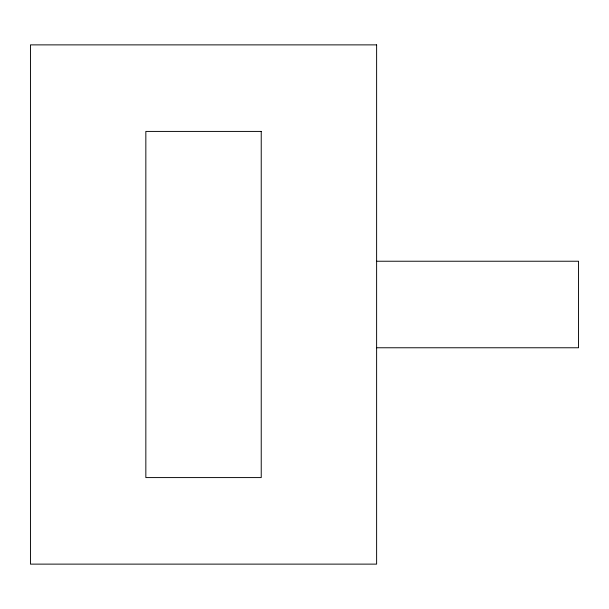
<?xml version="1.0" encoding="UTF-8"?>
<svg xmlns="http://www.w3.org/2000/svg" width="609" height="609" viewBox="0 0 609 609"><rect width="100%" height="100%" fill="white"/><g stroke="black" fill="none" stroke-linecap="round" stroke-linejoin="round"><path stroke-width="0.91" d="M376.621 261.231L578.55 261.231L578.55 347.769L376.621 347.769M376.621 44.876L30.45 44.876L30.45 564.124L376.621 564.124L376.621 44.876M261.231 131.415L145.84 131.415L145.84 477.585L261.231 477.585L261.231 131.415"/></g></svg>
